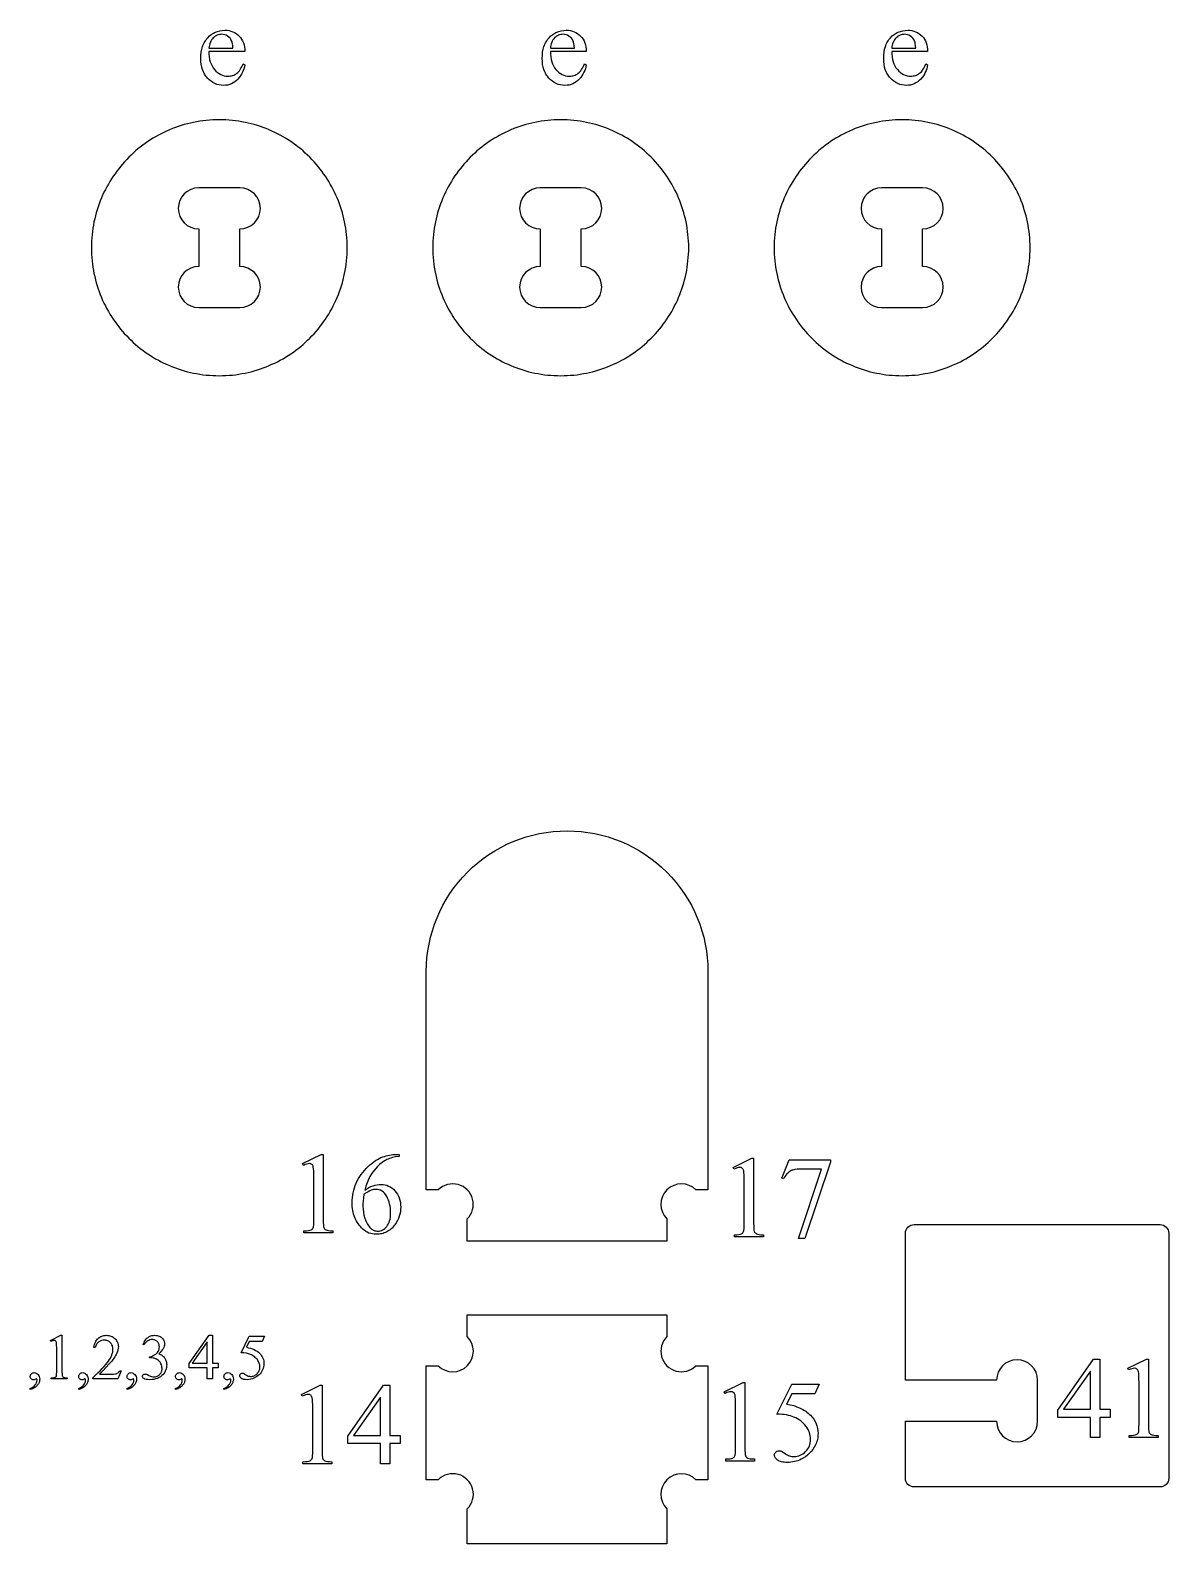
# Model space of a CAD drawing. Extents: x 9 to 960, y -397 to 558.
# Drawn here: x 787.4 to 920.6, y 381 to 558 of the extents above; entities that cross this region are included whole.
import ezdxf

# ---------------------------------------------------------------- set-up
doc = ezdxf.new("R2010")
doc.units = 0
doc.header["$MEASUREMENT"] = 0
for name, color, linetype in [('EXT', 1, 'CONTINUOUS'), ('INT', 5, 'CONTINUOUS'), ('TEXT', 18, 'CONTINUOUS')]:
    doc.layers.add(name, color=color, linetype=linetype)

msp = doc.modelspace()

# ---------------------------------------------------------------- linework, layer by layer
at = {"layer": 'EXT'}
for points in [[(824.47, 532.6), (824.46, 532.99), (824.45, 533.37), (824.42, 533.75), (824.39, 534.13), (824.35, 534.5), (824.29, 534.88), (824.23, 535.25), (824.16, 535.61), (824.08, 535.98), (823.99, 536.34), (823.9, 536.69), (823.79, 537.05), (823.68, 537.4), (823.56, 537.74), (823.43, 538.08), (823.29, 538.42), (823.14, 538.76), (822.99, 539.09), (822.83, 539.41), (822.66, 539.73), (822.48, 540.05), (822.3, 540.36), (822.11, 540.66), (821.91, 540.96), (821.7, 541.26), (821.49, 541.55), (821.27, 541.84), (821.05, 542.12), (820.81, 542.39), (820.58, 542.66), (820.33, 542.92), (820.08, 543.18), (819.82, 543.43), (819.56, 543.68), (819.29, 543.92), (819.02, 544.15), (818.74, 544.37), (818.45, 544.59), (818.16, 544.8), (817.86, 545.01), (817.56, 545.21), (817.26, 545.4), (816.95, 545.58), (816.63, 545.76), (816.31, 545.93), (815.98, 546.09), (815.66, 546.24), (815.32, 546.39), (814.98, 546.53), (814.64, 546.66), (814.3, 546.78), (813.95, 546.89), (813.59, 547), (813.24, 547.1), (812.88, 547.18), (812.51, 547.26), (812.15, 547.33), (811.78, 547.4), (811.4, 547.45), (811.03, 547.49), (810.65, 547.52), (810.27, 547.55), (809.89, 547.56), (809.5, 547.57), (809.11, 547.56), (808.73, 547.55), (808.35, 547.52), (807.97, 547.49), (807.59, 547.45), (807.22, 547.4), (806.85, 547.33), (806.49, 547.26), (806.12, 547.18), (805.76, 547.1), (805.4, 547), (805.05, 546.89), (804.7, 546.78), (804.36, 546.66), (804.01, 546.53), (803.68, 546.39), (803.34, 546.24), (803.01, 546.09), (802.69, 545.93), (802.37, 545.76), (802.05, 545.58), (801.74, 545.4), (801.44, 545.21), (801.13, 545.01), (800.84, 544.8), (800.55, 544.59), (800.26, 544.37), (799.98, 544.15), (799.71, 543.92), (799.44, 543.68), (799.18, 543.43), (798.92, 543.18), (798.67, 542.92), (798.42, 542.66), (798.18, 542.39), (797.95, 542.12), (797.73, 541.84), (797.51, 541.55), (797.3, 541.26), (797.09, 540.96), (796.89, 540.66), (796.7, 540.36), (796.52, 540.05), (796.34, 539.73), (796.17, 539.41), (796.01, 539.09), (795.85, 538.76), (795.71, 538.42), (795.57, 538.08), (795.44, 537.74), (795.32, 537.4), (795.21, 537.05), (795.1, 536.69), (795, 536.34), (794.92, 535.98), (794.84, 535.61), (794.77, 535.25), (794.7, 534.88), (794.65, 534.5), (794.61, 534.13), (794.58, 533.75), (794.55, 533.37), (794.54, 532.99), (794.53, 532.6), (794.54, 532.21), (794.55, 531.83), (794.58, 531.45), (794.61, 531.07), (794.65, 530.69), (794.7, 530.32), (794.77, 529.95), (794.84, 529.59), (794.92, 529.22), (795, 528.86), (795.1, 528.5), (795.21, 528.15), (795.32, 527.8), (795.44, 527.46), (795.57, 527.11), (795.71, 526.78), (795.85, 526.44), (796.01, 526.11), (796.17, 525.79), (796.34, 525.47), (796.52, 525.15), (796.7, 524.84), (796.89, 524.54), (797.09, 524.23), (797.3, 523.94), (797.51, 523.65), (797.73, 523.36), (797.95, 523.08), (798.18, 522.81), (798.42, 522.54), (798.67, 522.28), (798.92, 522.02), (799.18, 521.77), (799.44, 521.52), (799.71, 521.29), (799.98, 521.05), (800.26, 520.83), (800.55, 520.61), (800.84, 520.4), (801.13, 520.19), (801.44, 519.99), (801.74, 519.8), (802.05, 519.62), (802.37, 519.44), (802.69, 519.27), (803.01, 519.11), (803.34, 518.96), (803.68, 518.81), (804.01, 518.67), (804.36, 518.54), (804.7, 518.42), (805.05, 518.31), (805.4, 518.2), (805.76, 518.1), (806.12, 518.02), (806.49, 517.94), (806.85, 517.87), (807.22, 517.81), (807.59, 517.75), (807.97, 517.71), (808.35, 517.68), (808.73, 517.65), (809.11, 517.64), (809.5, 517.63), (809.89, 517.64), (810.27, 517.65), (810.65, 517.68), (811.03, 517.71), (811.4, 517.75), (811.78, 517.81), (812.15, 517.87), (812.51, 517.94), (812.88, 518.02), (813.24, 518.1), (813.59, 518.2), (813.95, 518.31), (814.3, 518.42), (814.64, 518.54), (814.98, 518.67), (815.32, 518.81), (815.66, 518.96), (815.98, 519.11), (816.31, 519.27), (816.63, 519.44), (816.95, 519.62), (817.26, 519.8), (817.56, 519.99), (817.86, 520.19), (818.16, 520.4), (818.45, 520.61), (818.74, 520.83), (819.02, 521.05), (819.29, 521.29), (819.56, 521.52), (819.82, 521.77), (820.08, 522.02), (820.33, 522.28), (820.58, 522.54), (820.81, 522.81), (821.05, 523.08), (821.27, 523.36), (821.49, 523.65), (821.7, 523.94), (821.91, 524.23), (822.11, 524.54), (822.3, 524.84), (822.48, 525.15), (822.66, 525.47), (822.83, 525.79), (822.99, 526.11), (823.14, 526.44), (823.29, 526.78), (823.43, 527.11), (823.56, 527.46), (823.68, 527.8), (823.79, 528.15), (823.9, 528.5), (823.99, 528.86), (824.08, 529.22), (824.16, 529.59), (824.23, 529.95), (824.29, 530.32), (824.35, 530.69), (824.39, 531.07), (824.42, 531.45), (824.45, 531.83), (824.46, 532.21)], [(864.4, 532.6), (864.4, 532.99), (864.38, 533.37), (864.36, 533.75), (864.32, 534.13), (864.28, 534.5), (864.23, 534.88), (864.17, 535.25), (864.1, 535.61), (864.02, 535.98), (863.93, 536.34), (863.83, 536.69), (863.73, 537.05), (863.61, 537.4), (863.49, 537.74), (863.36, 538.08), (863.22, 538.42), (863.08, 538.76), (862.92, 539.09), (862.76, 539.41), (862.59, 539.73), (862.42, 540.05), (862.23, 540.36), (862.04, 540.66), (861.84, 540.96), (861.64, 541.26), (861.43, 541.55), (861.21, 541.84), (860.98, 542.12), (860.75, 542.39), (860.51, 542.66), (860.27, 542.92), (860.01, 543.18), (859.76, 543.43), (859.49, 543.68), (859.23, 543.92), (858.95, 544.15), (858.67, 544.37), (858.39, 544.59), (858.1, 544.8), (857.8, 545.01), (857.5, 545.21), (857.19, 545.4), (856.88, 545.58), (856.57, 545.76), (856.24, 545.93), (855.92, 546.09), (855.59, 546.24), (855.26, 546.39), (854.92, 546.53), (854.58, 546.66), (854.23, 546.78), (853.88, 546.89), (853.53, 547), (853.17, 547.1), (852.81, 547.18), (852.45, 547.26), (852.08, 547.33), (851.71, 547.4), (851.34, 547.45), (850.96, 547.49), (850.59, 547.52), (850.2, 547.55), (849.82, 547.56), (849.43, 547.57), (849.05, 547.56), (848.67, 547.55), (848.28, 547.52), (847.91, 547.49), (847.53, 547.45), (847.16, 547.4), (846.79, 547.33), (846.42, 547.26), (846.06, 547.18), (845.7, 547.1), (845.34, 547), (844.99, 546.89), (844.64, 546.78), (844.29, 546.66), (843.95, 546.53), (843.61, 546.39), (843.28, 546.24), (842.95, 546.09), (842.62, 545.93), (842.3, 545.76), (841.99, 545.58), (841.68, 545.4), (841.37, 545.21), (841.07, 545.01), (840.77, 544.8), (840.48, 544.59), (840.2, 544.37), (839.92, 544.15), (839.64, 543.92), (839.37, 543.68), (839.11, 543.43), (838.85, 543.18), (838.6, 542.92), (838.36, 542.66), (838.12, 542.39), (837.89, 542.12), (837.66, 541.84), (837.44, 541.55), (837.23, 541.26), (837.02, 540.96), (836.83, 540.66), (836.64, 540.36), (836.45, 540.05), (836.27, 539.73), (836.11, 539.41), (835.94, 539.09), (835.79, 538.76), (835.64, 538.42), (835.51, 538.08), (835.38, 537.74), (835.25, 537.4), (835.14, 537.05), (835.03, 536.69), (834.94, 536.34), (834.85, 535.98), (834.77, 535.61), (834.7, 535.25), (834.64, 534.88), (834.59, 534.5), (834.54, 534.13), (834.51, 533.75), (834.49, 533.37), (834.47, 532.99), (834.47, 532.6), (834.47, 532.21), (834.49, 531.83), (834.51, 531.45), (834.54, 531.07), (834.59, 530.69), (834.64, 530.32), (834.7, 529.95), (834.77, 529.59), (834.85, 529.22), (834.94, 528.86), (835.03, 528.5), (835.14, 528.15), (835.25, 527.8), (835.38, 527.46), (835.51, 527.11), (835.64, 526.78), (835.79, 526.44), (835.94, 526.11), (836.11, 525.79), (836.27, 525.47), (836.45, 525.15), (836.64, 524.84), (836.83, 524.54), (837.02, 524.23), (837.23, 523.94), (837.44, 523.65), (837.66, 523.36), (837.89, 523.08), (838.12, 522.81), (838.36, 522.54), (838.6, 522.28), (838.85, 522.02), (839.11, 521.77), (839.37, 521.52), (839.64, 521.29), (839.92, 521.05), (840.2, 520.83), (840.48, 520.61), (840.77, 520.4), (841.07, 520.19), (841.37, 519.99), (841.68, 519.8), (841.99, 519.62), (842.3, 519.44), (842.62, 519.27), (842.95, 519.11), (843.28, 518.96), (843.61, 518.81), (843.95, 518.67), (844.29, 518.54), (844.64, 518.42), (844.99, 518.31), (845.34, 518.2), (845.7, 518.1), (846.06, 518.02), (846.42, 517.94), (846.79, 517.87), (847.16, 517.81), (847.53, 517.75), (847.91, 517.71), (848.28, 517.68), (848.67, 517.65), (849.05, 517.64), (849.43, 517.63), (849.82, 517.64), (850.2, 517.65), (850.59, 517.68), (850.96, 517.71), (851.34, 517.75), (851.71, 517.81), (852.08, 517.87), (852.45, 517.94), (852.81, 518.02), (853.17, 518.1), (853.53, 518.2), (853.88, 518.31), (854.23, 518.42), (854.58, 518.54), (854.92, 518.67), (855.26, 518.81), (855.59, 518.96), (855.92, 519.11), (856.24, 519.27), (856.57, 519.44), (856.88, 519.62), (857.19, 519.8), (857.5, 519.99), (857.8, 520.19), (858.1, 520.4), (858.39, 520.61), (858.67, 520.83), (858.95, 521.05), (859.23, 521.29), (859.49, 521.52), (859.76, 521.77), (860.01, 522.02), (860.27, 522.28), (860.51, 522.54), (860.75, 522.81), (860.98, 523.08), (861.21, 523.36), (861.43, 523.65), (861.64, 523.94), (861.84, 524.23), (862.04, 524.54), (862.23, 524.84), (862.42, 525.15), (862.59, 525.47), (862.76, 525.79), (862.92, 526.11), (863.08, 526.44), (863.22, 526.78), (863.36, 527.11), (863.49, 527.46), (863.61, 527.8), (863.73, 528.15), (863.83, 528.5), (863.93, 528.86), (864.02, 529.22), (864.1, 529.59), (864.17, 529.95), (864.23, 530.32), (864.28, 530.69), (864.32, 531.07), (864.36, 531.45), (864.38, 531.83), (864.4, 532.21)], [(904.34, 532.6), (904.33, 532.99), (904.32, 533.37), (904.29, 533.75), (904.26, 534.13), (904.22, 534.5), (904.16, 534.88), (904.1, 535.25), (904.03, 535.61), (903.95, 535.98), (903.86, 536.34), (903.77, 536.69), (903.66, 537.05), (903.55, 537.4), (903.43, 537.74), (903.3, 538.08), (903.16, 538.42), (903.01, 538.76), (902.86, 539.09), (902.7, 539.41), (902.53, 539.73), (902.35, 540.05), (902.17, 540.36), (901.98, 540.66), (901.78, 540.96), (901.57, 541.26), (901.36, 541.55), (901.14, 541.84), (900.92, 542.12), (900.68, 542.39), (900.45, 542.66), (900.2, 542.92), (899.95, 543.18), (899.69, 543.43), (899.43, 543.68), (899.16, 543.92), (898.89, 544.15), (898.61, 544.37), (898.32, 544.59), (898.03, 544.8), (897.73, 545.01), (897.43, 545.21), (897.13, 545.4), (896.82, 545.58), (896.5, 545.76), (896.18, 545.93), (895.85, 546.09), (895.53, 546.24), (895.19, 546.39), (894.85, 546.53), (894.51, 546.66), (894.17, 546.78), (893.82, 546.89), (893.46, 547), (893.11, 547.1), (892.75, 547.18), (892.38, 547.26), (892.02, 547.33), (891.65, 547.4), (891.27, 547.45), (890.9, 547.49), (890.52, 547.52), (890.14, 547.55), (889.76, 547.56), (889.37, 547.57), (888.98, 547.56), (888.6, 547.55), (888.22, 547.52), (887.84, 547.49), (887.46, 547.45), (887.09, 547.4), (886.72, 547.33), (886.36, 547.26), (885.99, 547.18), (885.63, 547.1), (885.27, 547), (884.92, 546.89), (884.57, 546.78), (884.23, 546.66), (883.88, 546.53), (883.55, 546.39), (883.21, 546.24), (882.88, 546.09), (882.56, 545.93), (882.24, 545.76), (881.92, 545.58), (881.61, 545.4), (881.31, 545.21), (881, 545.01), (880.71, 544.8), (880.42, 544.59), (880.13, 544.37), (879.85, 544.15), (879.58, 543.92), (879.31, 543.68), (879.05, 543.43), (878.79, 543.18), (878.54, 542.92), (878.29, 542.66), (878.05, 542.39), (877.82, 542.12), (877.6, 541.84), (877.38, 541.55), (877.17, 541.26), (876.96, 540.96), (876.76, 540.66), (876.57, 540.36), (876.39, 540.05), (876.21, 539.73), (876.04, 539.41), (875.88, 539.09), (875.72, 538.76), (875.58, 538.42), (875.44, 538.08), (875.31, 537.74), (875.19, 537.4), (875.07, 537.05), (874.97, 536.69), (874.87, 536.34), (874.78, 535.98), (874.71, 535.61), (874.64, 535.25), (874.57, 534.88), (874.52, 534.5), (874.48, 534.13), (874.45, 533.75), (874.42, 533.37), (874.41, 532.99), (874.4, 532.6), (874.41, 532.21), (874.42, 531.83), (874.45, 531.45), (874.48, 531.07), (874.52, 530.69), (874.57, 530.32), (874.64, 529.95), (874.71, 529.59), (874.78, 529.22), (874.87, 528.86), (874.97, 528.5), (875.07, 528.15), (875.19, 527.8), (875.31, 527.46), (875.44, 527.11), (875.58, 526.78), (875.72, 526.44), (875.88, 526.11), (876.04, 525.79), (876.21, 525.47), (876.39, 525.15), (876.57, 524.84), (876.76, 524.54), (876.96, 524.23), (877.17, 523.94), (877.38, 523.65), (877.6, 523.36), (877.82, 523.08), (878.05, 522.81), (878.29, 522.54), (878.54, 522.28), (878.79, 522.02), (879.05, 521.77), (879.31, 521.52), (879.58, 521.29), (879.85, 521.05), (880.13, 520.83), (880.42, 520.61), (880.71, 520.4), (881, 520.19), (881.31, 519.99), (881.61, 519.8), (881.92, 519.62), (882.24, 519.44), (882.56, 519.27), (882.88, 519.11), (883.21, 518.96), (883.55, 518.81), (883.88, 518.67), (884.23, 518.54), (884.57, 518.42), (884.92, 518.31), (885.27, 518.2), (885.63, 518.1), (885.99, 518.02), (886.36, 517.94), (886.72, 517.87), (887.09, 517.81), (887.46, 517.75), (887.84, 517.71), (888.22, 517.68), (888.6, 517.65), (888.98, 517.64), (889.37, 517.63), (889.76, 517.64), (890.14, 517.65), (890.52, 517.68), (890.9, 517.71), (891.27, 517.75), (891.65, 517.81), (892.02, 517.87), (892.38, 517.94), (892.75, 518.02), (893.11, 518.1), (893.46, 518.2), (893.82, 518.31), (894.17, 518.42), (894.51, 518.54), (894.85, 518.67), (895.19, 518.81), (895.53, 518.96), (895.85, 519.11), (896.18, 519.27), (896.5, 519.44), (896.82, 519.62), (897.13, 519.8), (897.43, 519.99), (897.73, 520.19), (898.03, 520.4), (898.32, 520.61), (898.61, 520.83), (898.89, 521.05), (899.16, 521.29), (899.43, 521.52), (899.69, 521.77), (899.95, 522.02), (900.2, 522.28), (900.45, 522.54), (900.68, 522.81), (900.92, 523.08), (901.14, 523.36), (901.36, 523.65), (901.57, 523.94), (901.78, 524.23), (901.98, 524.54), (902.17, 524.84), (902.35, 525.15), (902.53, 525.47), (902.7, 525.79), (902.86, 526.11), (903.01, 526.44), (903.16, 526.78), (903.3, 527.11), (903.43, 527.46), (903.55, 527.8), (903.66, 528.15), (903.77, 528.5), (903.86, 528.86), (903.95, 529.22), (904.03, 529.59), (904.1, 529.95), (904.16, 530.32), (904.22, 530.69), (904.26, 531.07), (904.29, 531.45), (904.32, 531.83), (904.33, 532.21)]]:
    msp.add_lwpolyline(points, close=True, dxfattribs=at)
for points in [[(838.51, 416.39), (838.51, 419, 1), (835.11, 422.39), (833.71, 422.39), (833.71, 447.92, -0.414214), (850.18, 464.39, -0.414214), (866.66, 447.92), (866.66, 422.39), (865.25, 422.39, 1), (861.86, 419), (861.86, 416.39)], [(889.76, 388.64), (889.76, 395.32), (900.42, 395.32, 1), (905.22, 395.32), (905.22, 400.12, 1), (900.42, 400.12), (889.76, 400.12), (889.76, 417.33, -0.414214), (890.76, 418.33), (919.55, 418.33, -0.414214), (920.55, 417.33), (920.55, 388.64, -0.414214), (919.55, 387.64), (890.76, 387.64, -0.414214)], [(838.51, 381), (838.51, 385.08, 1), (835.11, 388.48), (833.71, 388.48), (833.71, 401.82), (835.11, 401.82, 1), (838.51, 405.22), (838.51, 407.76), (861.86, 407.76), (861.86, 405.22, 1), (865.25, 401.82), (866.66, 401.82), (866.66, 388.48), (865.25, 388.48, 1), (861.86, 385.08), (861.86, 381)]]:
    msp.add_lwpolyline(points, format="xyb", close=True, dxfattribs=at)
at = {"layer": 'INT'}
for points in [[(807.1, 525.6), (811.9, 525.6, 1), (811.9, 530.4), (811.9, 534.8, 1), (811.9, 539.6), (807.1, 539.6, 1), (807.1, 534.8), (807.1, 530.4, 1)], [(847.03, 525.6), (851.83, 525.6, 1), (851.83, 530.4), (851.83, 534.8, 1), (851.83, 539.6), (847.03, 539.6, 1), (847.03, 534.8), (847.03, 530.4, 1)], [(886.97, 525.6), (891.77, 525.6, 1), (891.77, 530.4), (891.77, 534.8, 1), (891.77, 539.6), (886.97, 539.6, 1), (886.97, 534.8), (886.97, 530.4, 1)]]:
    msp.add_lwpolyline(points, format="xyb", close=True, dxfattribs=at)
at = {"layer": 'TEXT'}
for points in [[(808.28, 555.56), (808.29, 555.23), (808.32, 554.92), (808.37, 554.63), (808.44, 554.35), (808.54, 554.1), (808.65, 553.86), (808.78, 553.64), (808.94, 553.44), (809.11, 553.26), (809.29, 553.1), (809.47, 552.97), (809.66, 552.86), (809.86, 552.78), (810.07, 552.72), (810.28, 552.68), (810.5, 552.67), (810.65, 552.67), (810.79, 552.69), (810.93, 552.71), (811.06, 552.75), (811.18, 552.8), (811.31, 552.85), (811.42, 552.92), (811.54, 553), (811.65, 553.09), (811.75, 553.19), (811.85, 553.31), (811.94, 553.44), (812.03, 553.59), (812.12, 553.75), (812.2, 553.93), (812.28, 554.12), (812.48, 553.99), (812.44, 553.76), (812.38, 553.54), (812.3, 553.33), (812.21, 553.12), (812.1, 552.92), (811.98, 552.72), (811.83, 552.52), (811.67, 552.33), (811.5, 552.16), (811.32, 552.01), (811.12, 551.88), (810.92, 551.77), (810.7, 551.69), (810.48, 551.63), (810.24, 551.6), (809.99, 551.59), (809.73, 551.6), (809.47, 551.64), (809.22, 551.71), (808.98, 551.8), (808.75, 551.92), (808.53, 552.07), (808.32, 552.24), (808.12, 552.44), (808.03, 552.55), (807.94, 552.66), (807.85, 552.78), (807.78, 552.9), (807.71, 553.03), (807.64, 553.16), (807.53, 553.44), (807.45, 553.73), (807.39, 554.05), (807.35, 554.38), (807.34, 554.73), (807.35, 555.11), (807.39, 555.47), (807.45, 555.81), (807.54, 556.12), (807.59, 556.27), (807.65, 556.41), (807.72, 556.55), (807.79, 556.69), (807.87, 556.81), (807.95, 556.94), (808.04, 557.05), (808.14, 557.16), (808.35, 557.37), (808.56, 557.55), (808.8, 557.7), (808.92, 557.76), (809.04, 557.82), (809.17, 557.87), (809.3, 557.91), (809.57, 557.98), (809.85, 558.02), (810.15, 558.04), (810.4, 558.03), (810.64, 558), (810.86, 557.94), (811.08, 557.87), (811.28, 557.77), (811.48, 557.66), (811.66, 557.52), (811.83, 557.36), (811.98, 557.19), (812.11, 557), (812.23, 556.79), (812.32, 556.58), (812.39, 556.34), (812.44, 556.1), (812.47, 555.84), (812.48, 555.56)], [(848.22, 555.56), (848.23, 555.23), (848.26, 554.92), (848.31, 554.63), (848.38, 554.35), (848.47, 554.1), (848.58, 553.86), (848.72, 553.64), (848.87, 553.44), (849.04, 553.26), (849.22, 553.1), (849.4, 552.97), (849.6, 552.86), (849.79, 552.78), (850, 552.72), (850.21, 552.68), (850.43, 552.67), (850.58, 552.67), (850.72, 552.69), (850.86, 552.71), (850.99, 552.75), (851.12, 552.8), (851.24, 552.85), (851.36, 552.92), (851.47, 553), (851.58, 553.09), (851.68, 553.19), (851.78, 553.31), (851.88, 553.44), (851.97, 553.59), (852.05, 553.75), (852.14, 553.93), (852.21, 554.12), (852.42, 553.99), (852.38, 553.76), (852.32, 553.54), (852.24, 553.33), (852.15, 553.12), (852.04, 552.92), (851.91, 552.72), (851.77, 552.52), (851.61, 552.33), (851.44, 552.16), (851.25, 552.01), (851.06, 551.88), (850.85, 551.77), (850.64, 551.69), (850.41, 551.63), (850.18, 551.6), (849.93, 551.59), (849.66, 551.6), (849.4, 551.64), (849.15, 551.71), (848.91, 551.8), (848.68, 551.92), (848.46, 552.07), (848.25, 552.24), (848.05, 552.44), (847.96, 552.55), (847.87, 552.66), (847.79, 552.78), (847.71, 552.9), (847.64, 553.03), (847.58, 553.16), (847.47, 553.44), (847.38, 553.73), (847.32, 554.05), (847.29, 554.38), (847.27, 554.73), (847.29, 555.11), (847.32, 555.47), (847.39, 555.81), (847.47, 556.12), (847.53, 556.27), (847.59, 556.41), (847.65, 556.55), (847.72, 556.69), (847.8, 556.81), (847.89, 556.94), (847.98, 557.05), (848.07, 557.16), (848.28, 557.37), (848.5, 557.55), (848.73, 557.7), (848.85, 557.76), (848.98, 557.82), (849.1, 557.87), (849.23, 557.91), (849.5, 557.98), (849.79, 558.02), (850.08, 558.04), (850.33, 558.03), (850.57, 558), (850.8, 557.94), (851.01, 557.87), (851.22, 557.77), (851.41, 557.66), (851.59, 557.52), (851.76, 557.36), (851.92, 557.19), (852.05, 557), (852.16, 556.79), (852.25, 556.58), (852.33, 556.34), (852.38, 556.1), (852.41, 555.84), (852.42, 555.56)], [(888.15, 555.56), (888.16, 555.23), (888.19, 554.92), (888.24, 554.63), (888.31, 554.35), (888.41, 554.1), (888.52, 553.86), (888.65, 553.64), (888.81, 553.44), (888.98, 553.26), (889.16, 553.1), (889.34, 552.97), (889.53, 552.86), (889.73, 552.78), (889.94, 552.72), (890.15, 552.68), (890.37, 552.67), (890.52, 552.67), (890.66, 552.69), (890.79, 552.71), (890.93, 552.75), (891.05, 552.8), (891.18, 552.85), (891.29, 552.92), (891.41, 553), (891.52, 553.09), (891.62, 553.19), (891.72, 553.31), (891.81, 553.44), (891.9, 553.59), (891.99, 553.75), (892.07, 553.93), (892.15, 554.12), (892.35, 553.99), (892.31, 553.76), (892.25, 553.54), (892.17, 553.33), (892.08, 553.12), (891.97, 552.92), (891.85, 552.72), (891.7, 552.52), (891.54, 552.33), (891.37, 552.16), (891.19, 552.01), (890.99, 551.88), (890.79, 551.77), (890.57, 551.69), (890.35, 551.63), (890.11, 551.6), (889.86, 551.59), (889.6, 551.6), (889.34, 551.64), (889.09, 551.71), (888.85, 551.8), (888.62, 551.92), (888.4, 552.07), (888.19, 552.24), (887.99, 552.44), (887.89, 552.55), (887.81, 552.66), (887.72, 552.78), (887.65, 552.9), (887.58, 553.03), (887.51, 553.16), (887.4, 553.44), (887.32, 553.73), (887.26, 554.05), (887.22, 554.38), (887.21, 554.73), (887.22, 555.11), (887.26, 555.47), (887.32, 555.81), (887.41, 556.12), (887.46, 556.27), (887.52, 556.41), (887.59, 556.55), (887.66, 556.69), (887.74, 556.81), (887.82, 556.94), (887.91, 557.05), (888.01, 557.16), (888.22, 557.37), (888.43, 557.55), (888.67, 557.7), (888.79, 557.76), (888.91, 557.82), (889.04, 557.87), (889.17, 557.91), (889.44, 557.98), (889.72, 558.02), (890.02, 558.04), (890.27, 558.03), (890.51, 558), (890.73, 557.94), (890.95, 557.87), (891.15, 557.77), (891.34, 557.66), (891.53, 557.52), (891.7, 557.36), (891.85, 557.19), (891.98, 557), (892.1, 556.79), (892.19, 556.58), (892.26, 556.34), (892.31, 556.1), (892.34, 555.84), (892.35, 555.56)], [(808.28, 555.95), (811.1, 555.95), (811.08, 556.22), (811.04, 556.44), (811.01, 556.63), (810.96, 556.77), (810.86, 556.95), (810.75, 557.1), (810.62, 557.24), (810.46, 557.35), (810.3, 557.45), (810.13, 557.51), (809.95, 557.55), (809.78, 557.57), (809.64, 557.56), (809.51, 557.54), (809.38, 557.51), (809.25, 557.46), (809.13, 557.4), (809.01, 557.33), (808.9, 557.24), (808.79, 557.14), (808.69, 557.03), (808.6, 556.9), (808.51, 556.77), (808.45, 556.63), (808.39, 556.47), (808.34, 556.31), (808.31, 556.13)], [(848.22, 555.95), (851.03, 555.95), (851.01, 556.22), (850.98, 556.44), (850.94, 556.63), (850.89, 556.77), (850.8, 556.95), (850.69, 557.1), (850.55, 557.24), (850.4, 557.35), (850.23, 557.45), (850.06, 557.51), (849.89, 557.55), (849.71, 557.57), (849.57, 557.56), (849.44, 557.54), (849.31, 557.51), (849.19, 557.46), (849.07, 557.4), (848.95, 557.33), (848.84, 557.24), (848.72, 557.14), (848.62, 557.03), (848.53, 556.9), (848.45, 556.77), (848.38, 556.63), (848.32, 556.47), (848.28, 556.31), (848.24, 556.13)], [(888.15, 555.95), (890.97, 555.95), (890.94, 556.22), (890.91, 556.44), (890.88, 556.63), (890.83, 556.77), (890.73, 556.95), (890.62, 557.1), (890.49, 557.24), (890.33, 557.35), (890.17, 557.45), (890, 557.51), (889.82, 557.55), (889.65, 557.57), (889.51, 557.56), (889.38, 557.54), (889.25, 557.51), (889.12, 557.46), (889, 557.4), (888.88, 557.33), (888.77, 557.24), (888.66, 557.14), (888.56, 557.03), (888.46, 556.9), (888.38, 556.77), (888.32, 556.63), (888.26, 556.47), (888.21, 556.31), (888.18, 556.13)], [(819.24, 425.47), (821.43, 426.53), (821.65, 426.53), (821.65, 418.94), (821.66, 418.59), (821.67, 418.32), (821.69, 418.12), (821.72, 417.99), (821.76, 417.91), (821.81, 417.83), (821.89, 417.76), (821.98, 417.71), (822.1, 417.66), (822.28, 417.63), (822.51, 417.61), (822.79, 417.59), (822.79, 417.35), (819.4, 417.35), (819.4, 417.59), (819.69, 417.61), (819.93, 417.63), (820.1, 417.66), (820.23, 417.7), (820.31, 417.76), (820.38, 417.82), (820.44, 417.89), (820.48, 417.96), (820.52, 418.08), (820.54, 418.29), (820.55, 418.57), (820.56, 418.94), (820.56, 423.79), (820.55, 424.24), (820.54, 424.6), (820.52, 424.87), (820.49, 425.05), (820.46, 425.15), (820.43, 425.24), (820.38, 425.31), (820.32, 425.37), (820.26, 425.41), (820.19, 425.44), (820.11, 425.46), (820.03, 425.47), (819.89, 425.45), (819.73, 425.41), (819.55, 425.35), (819.34, 425.26)], [(830.54, 426.53), (830.54, 426.29), (830.12, 426.24), (829.74, 426.16), (829.57, 426.11), (829.41, 426.06), (829.25, 426), (829.11, 425.94), (828.97, 425.87), (828.83, 425.79), (828.56, 425.61), (828.29, 425.39), (828.01, 425.14), (827.75, 424.86), (827.52, 424.57), (827.31, 424.27), (827.12, 423.94), (826.95, 423.6), (826.79, 423.22), (826.65, 422.81), (826.52, 422.37), (826.76, 422.53), (827, 422.66), (827.24, 422.77), (827.48, 422.87), (827.72, 422.94), (827.96, 422.99), (828.2, 423.02), (828.44, 423.03), (828.67, 423.02), (828.89, 422.98), (829.1, 422.93), (829.3, 422.84), (829.5, 422.74), (829.69, 422.61), (829.87, 422.46), (830.04, 422.29), (830.2, 422.09), (830.34, 421.89), (830.45, 421.67), (830.55, 421.44), (830.62, 421.19), (830.68, 420.93), (830.71, 420.66), (830.72, 420.38), (830.71, 420.1), (830.68, 419.82), (830.62, 419.56), (830.55, 419.3), (830.45, 419.04), (830.33, 418.79), (830.2, 418.55), (830.03, 418.32), (829.93, 418.18), (829.82, 418.05), (829.71, 417.93), (829.59, 417.82), (829.47, 417.72), (829.34, 417.63), (829.21, 417.55), (829.08, 417.47), (828.94, 417.41), (828.8, 417.35), (828.65, 417.3), (828.5, 417.26), (828.35, 417.23), (828.19, 417.21), (828.03, 417.19), (827.86, 417.19), (827.63, 417.2), (827.41, 417.23), (827.21, 417.28), (827, 417.34), (826.81, 417.43), (826.63, 417.53), (826.46, 417.66), (826.29, 417.8), (826.14, 417.95), (826, 418.11), (825.86, 418.27), (825.74, 418.44), (825.63, 418.61), (825.52, 418.79), (825.43, 418.97), (825.35, 419.16), (825.27, 419.36), (825.21, 419.56), (825.15, 419.77), (825.11, 419.98), (825.07, 420.2), (825.05, 420.42), (825.04, 420.65), (825.03, 420.88), (825.04, 421.18), (825.06, 421.48), (825.1, 421.77), (825.15, 422.06), (825.22, 422.34), (825.3, 422.62), (825.4, 422.9), (825.51, 423.18), (825.64, 423.44), (825.78, 423.71), (825.94, 423.96), (826.1, 424.2), (826.28, 424.44), (826.48, 424.67), (826.68, 424.89), (826.9, 425.11), (827.12, 425.31), (827.34, 425.49), (827.56, 425.66), (827.78, 425.81), (827.99, 425.95), (828.2, 426.06), (828.41, 426.16), (828.62, 426.24), (828.83, 426.31), (829.03, 426.37), (829.22, 426.42), (829.42, 426.46), (829.61, 426.49), (829.79, 426.52), (829.98, 426.53), (830.15, 426.53)], [(869.59, 425.01), (871.78, 426.08), (872, 426.08), (872, 418.48), (872.01, 418.14), (872.02, 417.87), (872.04, 417.67), (872.06, 417.54), (872.1, 417.45), (872.16, 417.38), (872.24, 417.31), (872.33, 417.26), (872.45, 417.21), (872.63, 417.18), (872.86, 417.15), (873.14, 417.14), (873.14, 416.9), (869.75, 416.9), (869.75, 417.14), (870.04, 417.15), (870.28, 417.18), (870.45, 417.21), (870.57, 417.25), (870.66, 417.3), (870.73, 417.36), (870.79, 417.43), (870.83, 417.51), (870.87, 417.63), (870.89, 417.83), (870.9, 418.12), (870.91, 418.48), (870.91, 423.34), (870.9, 423.79), (870.89, 424.15), (870.87, 424.42), (870.84, 424.6), (870.81, 424.7), (870.77, 424.79), (870.73, 424.86), (870.67, 424.91), (870.61, 424.96), (870.54, 424.99), (870.46, 425.01), (870.38, 425.01), (870.24, 425), (870.08, 424.96), (869.9, 424.9), (869.69, 424.81)], [(876.16, 425.9), (880.99, 425.9), (880.99, 425.64), (877.99, 416.71), (877.24, 416.71), (879.93, 424.81), (877.46, 424.81), (877.11, 424.8), (876.81, 424.77), (876.69, 424.74), (876.57, 424.71), (876.47, 424.68), (876.39, 424.64), (876.25, 424.55), (876.12, 424.46), (876, 424.36), (875.89, 424.25), (875.78, 424.12), (875.68, 423.99), (875.58, 423.85), (875.49, 423.69), (875.3, 423.77)], [(826.41, 421.89), (826.36, 421.46), (826.32, 421.08), (826.3, 420.74), (826.29, 420.44), (826.31, 420.12), (826.35, 419.78), (826.42, 419.42), (826.53, 419.06), (826.59, 418.88), (826.66, 418.7), (826.74, 418.54), (826.82, 418.39), (826.91, 418.25), (827.01, 418.11), (827.11, 417.99), (827.23, 417.87), (827.31, 417.8), (827.41, 417.74), (827.5, 417.68), (827.6, 417.64), (827.71, 417.61), (827.82, 417.58), (827.93, 417.57), (828.05, 417.56), (828.19, 417.57), (828.33, 417.6), (828.47, 417.64), (828.6, 417.7), (828.72, 417.77), (828.85, 417.87), (828.97, 417.98), (829.08, 418.11), (829.19, 418.25), (829.28, 418.41), (829.36, 418.58), (829.42, 418.77), (829.47, 418.97), (829.51, 419.18), (829.53, 419.41), (829.54, 419.66), (829.53, 419.94), (829.51, 420.21), (829.47, 420.47), (829.42, 420.72), (829.36, 420.96), (829.28, 421.19), (829.19, 421.41), (829.09, 421.62), (828.97, 421.82), (828.84, 421.99), (828.69, 422.13), (828.54, 422.25), (828.37, 422.34), (828.2, 422.4), (828.01, 422.44), (827.8, 422.45), (827.68, 422.45), (827.54, 422.43), (827.41, 422.39), (827.26, 422.35), (827.1, 422.28), (826.91, 422.18), (826.68, 422.05)], [(789.75, 404.78), (790.97, 405.38), (791.09, 405.38), (791.09, 401.15), (791.1, 400.81), (791.11, 400.7), (791.13, 400.63), (791.15, 400.58), (791.18, 400.54), (791.22, 400.5), (791.27, 400.47), (791.34, 400.45), (791.44, 400.43), (791.57, 400.42), (791.72, 400.41), (791.72, 400.27), (789.84, 400.27), (789.84, 400.41), (790, 400.42), (790.13, 400.43), (790.23, 400.45), (790.3, 400.47), (790.35, 400.5), (790.39, 400.53), (790.42, 400.57), (790.44, 400.61), (790.46, 400.68), (790.47, 400.79), (790.48, 401.15), (790.48, 403.85), (790.47, 404.3), (790.46, 404.45), (790.45, 404.55), (790.43, 404.61), (790.41, 404.66), (790.38, 404.7), (790.35, 404.73), (790.32, 404.75), (790.28, 404.77), (790.19, 404.78), (790.11, 404.78), (790.03, 404.75), (789.92, 404.72), (789.81, 404.67)], [(798, 401.24), (797.64, 400.27), (794.7, 400.27), (794.7, 400.41), (795.3, 400.98), (795.56, 401.24), (795.8, 401.49), (796.02, 401.72), (796.21, 401.95), (796.38, 402.15), (796.53, 402.35), (796.65, 402.54), (796.76, 402.72), (796.85, 402.9), (796.93, 403.07), (796.98, 403.24), (797.03, 403.4), (797.05, 403.57), (797.06, 403.72), (797.05, 403.84), (797.04, 403.95), (797.02, 404.06), (796.99, 404.16), (796.94, 404.25), (796.89, 404.34), (796.84, 404.43), (796.77, 404.51), (796.69, 404.58), (796.61, 404.64), (796.53, 404.69), (796.45, 404.74), (796.36, 404.77), (796.27, 404.79), (796.17, 404.81), (796.07, 404.81), (795.89, 404.8), (795.72, 404.76), (795.56, 404.69), (795.41, 404.6), (795.34, 404.54), (795.27, 404.48), (795.21, 404.41), (795.15, 404.33), (795.05, 404.16), (794.98, 403.96), (794.84, 403.96), (794.87, 404.13), (794.9, 404.29), (794.95, 404.43), (795, 404.57), (795.07, 404.69), (795.14, 404.81), (795.22, 404.92), (795.31, 405.01), (795.41, 405.1), (795.52, 405.17), (795.63, 405.23), (795.74, 405.29), (795.86, 405.33), (795.99, 405.35), (796.13, 405.37), (796.27, 405.38), (796.41, 405.37), (796.56, 405.35), (796.69, 405.32), (796.82, 405.28), (796.95, 405.22), (797.07, 405.16), (797.18, 405.08), (797.28, 404.99), (797.38, 404.89), (797.46, 404.78), (797.53, 404.67), (797.59, 404.56), (797.63, 404.44), (797.66, 404.32), (797.68, 404.19), (797.69, 404.06), (797.68, 403.87), (797.64, 403.68), (797.59, 403.49), (797.51, 403.3), (797.44, 403.15), (797.35, 403), (797.26, 402.85), (797.15, 402.69), (796.91, 402.37), (796.63, 402.04), (795.88, 401.24), (795.64, 400.98), (795.48, 400.83), (796.79, 400.83), (797.12, 400.84), (797.34, 400.86), (797.42, 400.88), (797.5, 400.9), (797.57, 400.94), (797.63, 400.98), (797.7, 401.03), (797.75, 401.09), (797.81, 401.16), (797.86, 401.24)], [(800.58, 404.32), (800.69, 404.56), (800.82, 404.77), (800.96, 404.95), (801.04, 405.03), (801.12, 405.1), (801.2, 405.17), (801.29, 405.22), (801.39, 405.27), (801.49, 405.31), (801.59, 405.34), (801.7, 405.36), (801.81, 405.37), (801.93, 405.38), (802.08, 405.37), (802.22, 405.35), (802.34, 405.32), (802.46, 405.28), (802.58, 405.22), (802.68, 405.16), (802.77, 405.08), (802.86, 404.99), (802.96, 404.84), (803.04, 404.68), (803.06, 404.61), (803.08, 404.53), (803.09, 404.44), (803.1, 404.36), (803.09, 404.23), (803.06, 404.09), (803, 403.95), (802.93, 403.81), (802.83, 403.67), (802.71, 403.52), (802.57, 403.38), (802.41, 403.23), (802.63, 403.13), (802.73, 403.08), (802.82, 403.01), (802.9, 402.95), (802.98, 402.88), (803.05, 402.8), (803.11, 402.72), (803.16, 402.63), (803.21, 402.54), (803.25, 402.45), (803.29, 402.35), (803.31, 402.25), (803.33, 402.15), (803.34, 402.04), (803.35, 401.93), (803.34, 401.77), (803.32, 401.62), (803.29, 401.47), (803.24, 401.32), (803.18, 401.19), (803.11, 401.05), (803.03, 400.93), (802.93, 400.8), (802.79, 400.66), (802.63, 400.53), (802.46, 400.43), (802.27, 400.34), (802.07, 400.27), (801.85, 400.22), (801.62, 400.19), (801.37, 400.18), (801.14, 400.19), (800.95, 400.22), (800.8, 400.26), (800.74, 400.28), (800.69, 400.31), (800.61, 400.37), (800.55, 400.44), (800.51, 400.51), (800.5, 400.58), (800.51, 400.63), (800.52, 400.68), (800.55, 400.73), (800.59, 400.77), (800.63, 400.8), (800.68, 400.83), (800.74, 400.84), (800.8, 400.85), (800.89, 400.84), (800.99, 400.82), (801.09, 400.78), (801.27, 400.68), (801.46, 400.59), (801.58, 400.55), (801.72, 400.52), (801.87, 400.51), (801.96, 400.51), (802.05, 400.52), (802.14, 400.55), (802.22, 400.58), (802.3, 400.62), (802.38, 400.67), (802.45, 400.73), (802.52, 400.8), (802.59, 400.87), (802.64, 400.95), (802.69, 401.03), (802.73, 401.11), (802.76, 401.2), (802.78, 401.29), (802.8, 401.39), (802.8, 401.49), (802.79, 401.63), (802.77, 401.77), (802.73, 401.91), (802.67, 402.05), (802.62, 402.15), (802.57, 402.24), (802.52, 402.31), (802.46, 402.37), (802.37, 402.44), (802.27, 402.51), (802.16, 402.57), (802.03, 402.63), (801.89, 402.69), (801.75, 402.72), (801.6, 402.75), (801.46, 402.75), (801.34, 402.75), (801.34, 402.87), (801.49, 402.89), (801.64, 402.94), (801.78, 403), (801.93, 403.08), (802.06, 403.17), (802.18, 403.27), (802.28, 403.37), (802.35, 403.49), (802.41, 403.62), (802.45, 403.75), (802.48, 403.88), (802.49, 404.03), (802.48, 404.12), (802.47, 404.21), (802.45, 404.29), (802.43, 404.37), (802.39, 404.44), (802.35, 404.51), (802.3, 404.58), (802.25, 404.64), (802.19, 404.7), (802.12, 404.74), (802.05, 404.78), (801.98, 404.82), (801.91, 404.84), (801.83, 404.86), (801.74, 404.87), (801.66, 404.87), (801.52, 404.87), (801.38, 404.84), (801.25, 404.79), (801.13, 404.72), (801.02, 404.64), (800.91, 404.53), (800.8, 404.41), (800.7, 404.26)], [(809.37, 402.12), (809.37, 401.59), (808.7, 401.59), (808.7, 400.27), (808.09, 400.27), (808.09, 401.59), (805.98, 401.59), (805.98, 402.07), (808.3, 405.38), (808.7, 405.38), (808.7, 402.12)], [(808.09, 402.12), (808.09, 404.6), (806.34, 402.12)], [(814.8, 405.27), (814.51, 404.65), (813.01, 404.65), (812.68, 403.98), (812.92, 403.93), (813.15, 403.88), (813.36, 403.81), (813.56, 403.72), (813.74, 403.62), (813.92, 403.51), (814.08, 403.39), (814.23, 403.25), (814.35, 403.12), (814.45, 402.99), (814.53, 402.85), (814.6, 402.7), (814.65, 402.55), (814.69, 402.4), (814.71, 402.24), (814.72, 402.07), (814.71, 401.88), (814.68, 401.69), (814.63, 401.51), (814.56, 401.34), (814.48, 401.18), (814.38, 401.03), (814.27, 400.89), (814.16, 400.77), (814.03, 400.66), (813.9, 400.55), (813.76, 400.47), (813.61, 400.39), (813.4, 400.3), (813.19, 400.24), (812.97, 400.2), (812.74, 400.18), (812.53, 400.19), (812.36, 400.22), (812.21, 400.27), (812.15, 400.3), (812.09, 400.34), (812, 400.42), (811.94, 400.5), (811.9, 400.58), (811.89, 400.68), (811.89, 400.73), (811.91, 400.77), (811.93, 400.82), (811.97, 400.86), (812.02, 400.89), (812.07, 400.92), (812.12, 400.93), (812.18, 400.94), (812.27, 400.93), (812.35, 400.91), (812.45, 400.85), (812.6, 400.76), (812.74, 400.67), (812.88, 400.61), (813.02, 400.58), (813.16, 400.56), (813.26, 400.57), (813.37, 400.58), (813.47, 400.61), (813.56, 400.65), (813.66, 400.69), (813.75, 400.75), (813.83, 400.81), (813.92, 400.89), (813.99, 400.97), (814.06, 401.06), (814.11, 401.16), (814.16, 401.25), (814.2, 401.35), (814.22, 401.46), (814.24, 401.57), (814.24, 401.69), (814.24, 401.8), (814.22, 401.91), (814.2, 402.02), (814.17, 402.12), (814.13, 402.23), (814.08, 402.33), (814.02, 402.43), (813.95, 402.53), (813.87, 402.63), (813.79, 402.72), (813.7, 402.8), (813.6, 402.88), (813.5, 402.95), (813.39, 403.02), (813.27, 403.08), (813.15, 403.14), (812.93, 403.21), (812.67, 403.27), (812.38, 403.31), (812.05, 403.33), (813.01, 405.27)], [(913.7, 396.73), (913.7, 395.78), (912.49, 395.78), (912.49, 393.41), (911.4, 393.41), (911.4, 395.78), (907.59, 395.78), (907.59, 396.63), (911.76, 402.59), (912.49, 402.59), (912.49, 396.73)], [(915.76, 401.52), (917.95, 402.59), (918.17, 402.59), (918.17, 394.99), (918.18, 394.65), (918.19, 394.38), (918.21, 394.18), (918.24, 394.05), (918.28, 393.96), (918.33, 393.89), (918.41, 393.82), (918.5, 393.77), (918.62, 393.72), (918.8, 393.69), (919.03, 393.66), (919.31, 393.65), (919.31, 393.41), (915.92, 393.41), (915.92, 393.65), (916.21, 393.66), (916.45, 393.69), (916.63, 393.72), (916.75, 393.76), (916.83, 393.81), (916.9, 393.87), (916.96, 393.94), (917.01, 394.02), (917.04, 394.14), (917.06, 394.35), (917.07, 394.63), (917.08, 394.99), (917.08, 399.85), (917.07, 400.3), (917.06, 400.66), (917.04, 400.93), (917.01, 401.11), (916.98, 401.21), (916.95, 401.3), (916.9, 401.37), (916.84, 401.42), (916.78, 401.47), (916.71, 401.5), (916.63, 401.52), (916.55, 401.52), (916.41, 401.51), (916.25, 401.47), (916.07, 401.41), (915.86, 401.32)], [(787.39, 399.02), (787.39, 399.18), (787.57, 399.25), (787.72, 399.34), (787.86, 399.44), (787.97, 399.57), (788.07, 399.7), (788.13, 399.84), (788.17, 399.98), (788.18, 400.13), (788.18, 400.19), (788.15, 400.24), (788.12, 400.27), (788.1, 400.28), (788.03, 400.26), (787.92, 400.2), (787.85, 400.18), (787.78, 400.17), (787.7, 400.18), (787.62, 400.2), (787.55, 400.23), (787.49, 400.28), (787.45, 400.34), (787.41, 400.4), (787.39, 400.48), (787.39, 400.57), (787.4, 400.66), (787.42, 400.74), (787.46, 400.81), (787.53, 400.88), (787.6, 400.94), (787.68, 400.98), (787.77, 401), (787.86, 401.01), (787.98, 401), (788.09, 400.96), (788.2, 400.89), (788.3, 400.8), (788.38, 400.68), (788.44, 400.55), (788.47, 400.4), (788.49, 400.24), (788.48, 400.14), (788.47, 400.05), (788.45, 399.96), (788.42, 399.87), (788.38, 399.78), (788.34, 399.7), (788.28, 399.61), (788.22, 399.53), (788.15, 399.45), (788.07, 399.38), (787.98, 399.3), (787.88, 399.24), (787.77, 399.18), (787.65, 399.12)], [(793.05, 399.02), (793.05, 399.18), (793.23, 399.25), (793.39, 399.34), (793.52, 399.44), (793.64, 399.57), (793.73, 399.7), (793.79, 399.84), (793.83, 399.98), (793.85, 400.13), (793.84, 400.19), (793.81, 400.24), (793.79, 400.27), (793.76, 400.28), (793.7, 400.26), (793.59, 400.2), (793.52, 400.18), (793.45, 400.17), (793.36, 400.18), (793.28, 400.2), (793.22, 400.23), (793.16, 400.28), (793.11, 400.34), (793.08, 400.4), (793.06, 400.48), (793.05, 400.57), (793.06, 400.66), (793.09, 400.74), (793.13, 400.81), (793.19, 400.88), (793.26, 400.94), (793.34, 400.98), (793.43, 401), (793.53, 401.01), (793.64, 401), (793.76, 400.96), (793.86, 400.89), (793.96, 400.8), (794.04, 400.68), (794.1, 400.55), (794.14, 400.4), (794.15, 400.24), (794.15, 400.14), (794.13, 400.05), (794.11, 399.96), (794.08, 399.87), (794.05, 399.78), (794, 399.7), (793.95, 399.61), (793.89, 399.53), (793.82, 399.45), (793.73, 399.38), (793.64, 399.3), (793.55, 399.24), (793.44, 399.18), (793.32, 399.12)], [(798.71, 399.02), (798.71, 399.18), (798.89, 399.25), (799.05, 399.34), (799.19, 399.44), (799.3, 399.57), (799.39, 399.7), (799.46, 399.84), (799.5, 399.98), (799.51, 400.13), (799.5, 400.19), (799.48, 400.24), (799.45, 400.27), (799.43, 400.28), (799.36, 400.26), (799.25, 400.2), (799.18, 400.18), (799.11, 400.17), (799.02, 400.18), (798.95, 400.2), (798.88, 400.23), (798.82, 400.28), (798.77, 400.34), (798.74, 400.4), (798.72, 400.48), (798.71, 400.57), (798.72, 400.66), (798.75, 400.74), (798.79, 400.81), (798.85, 400.88), (798.93, 400.94), (799.01, 400.98), (799.09, 401), (799.19, 401.01), (799.31, 401), (799.42, 400.96), (799.52, 400.89), (799.62, 400.8), (799.71, 400.68), (799.77, 400.55), (799.8, 400.4), (799.81, 400.24), (799.81, 400.14), (799.8, 400.05), (799.78, 399.96), (799.75, 399.87), (799.71, 399.78), (799.66, 399.7), (799.61, 399.61), (799.55, 399.53), (799.48, 399.45), (799.4, 399.38), (799.31, 399.3), (799.21, 399.24), (799.1, 399.18), (798.98, 399.12)], [(804.38, 399.02), (804.38, 399.18), (804.56, 399.25), (804.71, 399.34), (804.85, 399.44), (804.97, 399.57), (805.06, 399.7), (805.12, 399.84), (805.16, 399.98), (805.17, 400.13), (805.17, 400.19), (805.14, 400.24), (805.12, 400.27), (805.09, 400.28), (805.03, 400.26), (804.91, 400.2), (804.84, 400.18), (804.77, 400.17), (804.69, 400.18), (804.61, 400.2), (804.54, 400.23), (804.48, 400.28), (804.44, 400.34), (804.4, 400.4), (804.38, 400.48), (804.38, 400.57), (804.39, 400.66), (804.41, 400.74), (804.46, 400.81), (804.52, 400.88), (804.59, 400.94), (804.67, 400.98), (804.76, 401), (804.85, 401.01), (804.97, 401), (805.08, 400.96), (805.19, 400.89), (805.29, 400.8), (805.37, 400.68), (805.43, 400.55), (805.46, 400.4), (805.48, 400.24), (805.47, 400.14), (805.46, 400.05), (805.44, 399.96), (805.41, 399.87), (805.37, 399.78), (805.33, 399.7), (805.27, 399.61), (805.21, 399.53), (805.14, 399.45), (805.06, 399.38), (804.97, 399.3), (804.87, 399.24), (804.76, 399.18), (804.64, 399.12)], [(810.04, 399.02), (810.04, 399.18), (810.22, 399.25), (810.38, 399.34), (810.51, 399.44), (810.63, 399.57), (810.72, 399.7), (810.79, 399.84), (810.83, 399.98), (810.84, 400.13), (810.83, 400.19), (810.8, 400.24), (810.78, 400.27), (810.75, 400.28), (810.69, 400.26), (810.58, 400.2), (810.51, 400.18), (810.44, 400.17), (810.35, 400.18), (810.27, 400.2), (810.21, 400.23), (810.15, 400.28), (810.1, 400.34), (810.07, 400.4), (810.05, 400.48), (810.04, 400.57), (810.05, 400.66), (810.08, 400.74), (810.12, 400.81), (810.18, 400.88), (810.25, 400.94), (810.33, 400.98), (810.42, 401), (810.52, 401.01), (810.64, 401), (810.75, 400.96), (810.85, 400.89), (810.95, 400.8), (811.03, 400.68), (811.09, 400.55), (811.13, 400.4), (811.14, 400.24), (811.14, 400.14), (811.12, 400.05), (811.1, 399.96), (811.07, 399.87), (811.04, 399.78), (810.99, 399.7), (810.94, 399.61), (810.88, 399.53), (810.81, 399.45), (810.73, 399.38), (810.64, 399.3), (810.54, 399.24), (810.43, 399.18), (810.31, 399.12)], [(911.4, 396.73), (911.4, 401.19), (908.24, 396.73)], [(819.11, 398.46), (821.3, 399.53), (821.52, 399.53), (821.52, 391.93), (821.52, 391.59), (821.54, 391.32), (821.56, 391.12), (821.58, 390.99), (821.62, 390.9), (821.68, 390.83), (821.75, 390.76), (821.85, 390.71), (821.97, 390.66), (822.15, 390.63), (822.38, 390.6), (822.65, 390.59), (822.65, 390.35), (819.27, 390.35), (819.27, 390.59), (819.56, 390.6), (819.79, 390.63), (819.97, 390.66), (820.09, 390.7), (820.18, 390.75), (820.25, 390.81), (820.31, 390.88), (820.35, 390.96), (820.38, 391.08), (820.41, 391.29), (820.42, 391.57), (820.42, 391.93), (820.42, 396.79), (820.42, 397.24), (820.41, 397.6), (820.39, 397.87), (820.36, 398.05), (820.33, 398.15), (820.29, 398.24), (820.25, 398.31), (820.19, 398.36), (820.12, 398.41), (820.05, 398.44), (819.98, 398.46), (819.89, 398.46), (819.76, 398.45), (819.6, 398.41), (819.42, 398.35), (819.21, 398.26)], [(830.64, 393.67), (830.64, 392.72), (829.43, 392.72), (829.43, 390.35), (828.34, 390.35), (828.34, 392.72), (824.53, 392.72), (824.53, 393.57), (828.7, 399.53), (829.43, 399.53), (829.43, 393.67)], [(868.57, 398.78), (870.76, 399.85), (870.98, 399.85), (870.98, 392.25), (870.98, 391.91), (871, 391.64), (871.02, 391.44), (871.04, 391.31), (871.08, 391.22), (871.14, 391.14), (871.21, 391.08), (871.31, 391.02), (871.43, 390.98), (871.61, 390.94), (871.84, 390.92), (872.12, 390.91), (872.12, 390.66), (868.73, 390.66), (868.73, 390.91), (869.02, 390.92), (869.25, 390.94), (869.43, 390.98), (869.55, 391.02), (869.64, 391.07), (869.71, 391.13), (869.77, 391.2), (869.81, 391.28), (869.84, 391.4), (869.87, 391.6), (869.88, 391.89), (869.88, 392.25), (869.88, 397.11), (869.88, 397.56), (869.87, 397.92), (869.85, 398.19), (869.82, 398.37), (869.79, 398.47), (869.75, 398.55), (869.71, 398.63), (869.65, 398.68), (869.58, 398.73), (869.51, 398.76), (869.44, 398.78), (869.35, 398.78), (869.22, 398.77), (869.06, 398.73), (868.88, 398.67), (868.67, 398.58)], [(879.67, 399.66), (879.16, 398.54), (876.45, 398.54), (875.86, 397.33), (876.29, 397.25), (876.69, 397.15), (876.89, 397.09), (877.07, 397.02), (877.26, 396.95), (877.43, 396.87), (877.61, 396.79), (877.77, 396.7), (877.93, 396.6), (878.09, 396.5), (878.23, 396.39), (878.38, 396.27), (878.51, 396.15), (878.65, 396.02), (878.85, 395.79), (879.03, 395.55), (879.18, 395.3), (879.31, 395.04), (879.4, 394.77), (879.47, 394.49), (879.51, 394.2), (879.53, 393.9), (879.52, 393.72), (879.51, 393.55), (879.49, 393.38), (879.46, 393.21), (879.42, 393.05), (879.37, 392.89), (879.31, 392.74), (879.24, 392.58), (879.09, 392.29), (878.91, 392.02), (878.72, 391.78), (878.51, 391.55), (878.29, 391.35), (878.05, 391.17), (877.8, 391.01), (877.54, 390.87), (877.35, 390.78), (877.15, 390.71), (876.96, 390.65), (876.76, 390.6), (876.57, 390.56), (876.37, 390.53), (876.17, 390.51), (875.97, 390.5), (875.78, 390.51), (875.59, 390.52), (875.43, 390.54), (875.27, 390.57), (875.13, 390.61), (875, 390.66), (874.89, 390.72), (874.79, 390.78), (874.71, 390.85), (874.63, 390.92), (874.57, 390.99), (874.52, 391.07), (874.48, 391.15), (874.45, 391.23), (874.43, 391.31), (874.42, 391.39), (874.43, 391.48), (874.46, 391.56), (874.51, 391.64), (874.58, 391.72), (874.66, 391.78), (874.75, 391.82), (874.85, 391.85), (874.96, 391.86), (875.12, 391.85), (875.2, 391.83), (875.26, 391.81), (875.44, 391.71), (875.71, 391.53), (875.83, 391.45), (875.96, 391.38), (876.08, 391.32), (876.21, 391.27), (876.33, 391.24), (876.46, 391.21), (876.59, 391.19), (876.71, 391.19), (876.91, 391.2), (877.09, 391.23), (877.27, 391.27), (877.44, 391.34), (877.61, 391.42), (877.77, 391.52), (877.93, 391.64), (878.08, 391.78), (878.22, 391.93), (878.34, 392.09), (878.44, 392.25), (878.52, 392.43), (878.58, 392.61), (878.63, 392.8), (878.66, 393), (878.67, 393.21), (878.66, 393.41), (878.63, 393.61), (878.59, 393.8), (878.53, 394), (878.46, 394.18), (878.37, 394.37), (878.26, 394.55), (878.14, 394.73), (878, 394.9), (877.85, 395.06), (877.69, 395.21), (877.52, 395.36), (877.33, 395.49), (877.13, 395.61), (876.92, 395.72), (876.69, 395.82), (876.51, 395.89), (876.3, 395.95), (876.08, 396.01), (875.84, 396.06), (875.59, 396.1), (875.31, 396.13), (875.03, 396.15), (874.72, 396.17), (876.45, 399.66)], [(828.34, 393.67), (828.34, 398.13), (825.18, 393.67)]]:
    msp.add_lwpolyline(points, close=True, dxfattribs=at)

doc.saveas('drawing.dxf')
